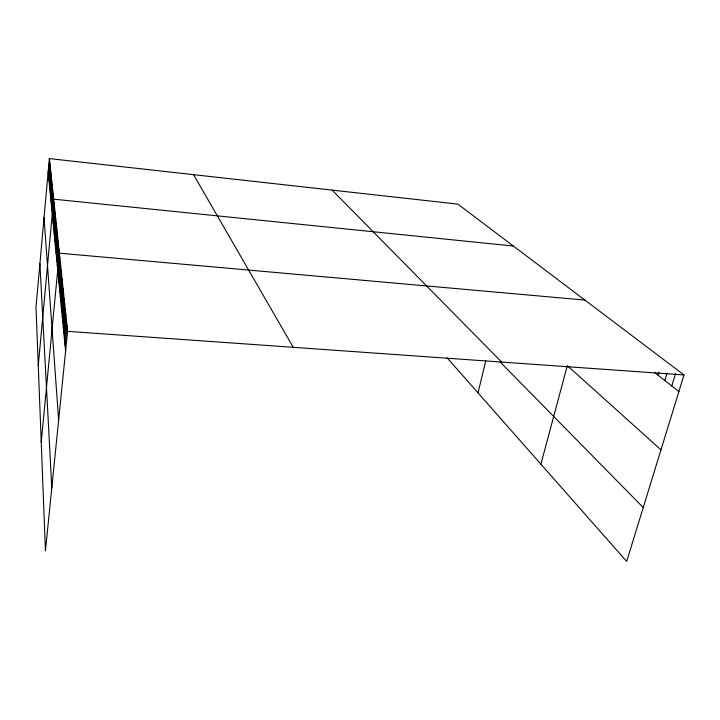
<?xml version="1.0" encoding="UTF-8"?>
<svg xmlns="http://www.w3.org/2000/svg" width="720" height="720" viewBox="0 0 720 720"><rect width="100%" height="100%" fill="white"/><g stroke="black" fill="none" stroke-linecap="round" stroke-linejoin="round"><path stroke-width="1.08" d="M49.356 158.589L36 307.143L45.441 550.791L67.599 331.362L49.356 158.589L457.884 204.129L684 374.958L626.67 561.411L447.102 357.831M48.429 174.114L49.608 160.974M48.672 176.652L49.869 163.404M48.924 179.217L50.13 165.879M49.176 181.836L50.391 168.39M49.437 184.5L50.661 170.946M49.698 187.209L50.94 173.547M49.968 189.963L51.219 176.193M50.238 192.762L51.507 178.893M50.517 195.615L51.795 181.629M50.796 198.522L52.092 184.419M51.084 201.483L52.389 187.263M51.381 204.489L52.695 190.161M51.678 207.558L53.001 193.104M51.975 210.681L53.325 196.11M38.268 365.58L53.649 199.17L513.351 246.033M52.605 217.116L53.973 202.293M52.92 220.419L54.306 205.47M53.253 223.794L54.648 208.71M53.586 227.232L54.999 212.013M53.919 230.733L55.359 215.388M54.27 234.306L55.719 218.826M54.621 237.951L56.088 222.336M54.981 241.677L56.466 225.909M55.35 245.475L56.853 229.563M55.728 249.345L57.249 233.298M56.115 253.305L57.654 237.105M56.511 257.346L58.059 240.993M56.907 261.477L58.482 244.971M57.321 265.698L58.914 249.03M41.229 442.197L59.346 253.179L584.865 300.069M58.149 274.266L59.778 257.283M58.572 278.613L60.219 261.468M59.004 283.05L60.678 265.743M59.445 287.595L61.137 270.117M59.895 292.23L61.605 274.59M60.354 296.982L62.091 279.162M60.822 301.833L62.586 283.842M61.308 306.801L63.09 288.63M61.803 311.886L63.612 293.535M62.307 317.097L64.134 298.548M62.82 322.425L64.683 303.687M63.351 327.879L65.232 308.952M63.891 333.477L65.808 314.343M64.449 339.21L66.393 319.878M65.025 345.087L66.987 325.548M478.035 392.904L485.748 360.828M540.909 464.184L567.315 365.616M658.017 375.165L658.917 372.132M664.821 380.52L666.981 373.374M671.778 385.992L675.54 373.635M67.599 331.362L684 374.958M654.678 372.537L678.888 391.581M568.035 366.264L660.978 449.838M332.127 190.107L501.66 362.061M500.112 361.944L643.23 507.537M193.554 174.663L293.256 347.319M48.186 171.63L65.61 351.117M44.046 217.647L58.644 420.048M39.906 263.7L51.795 487.872"/></g></svg>
